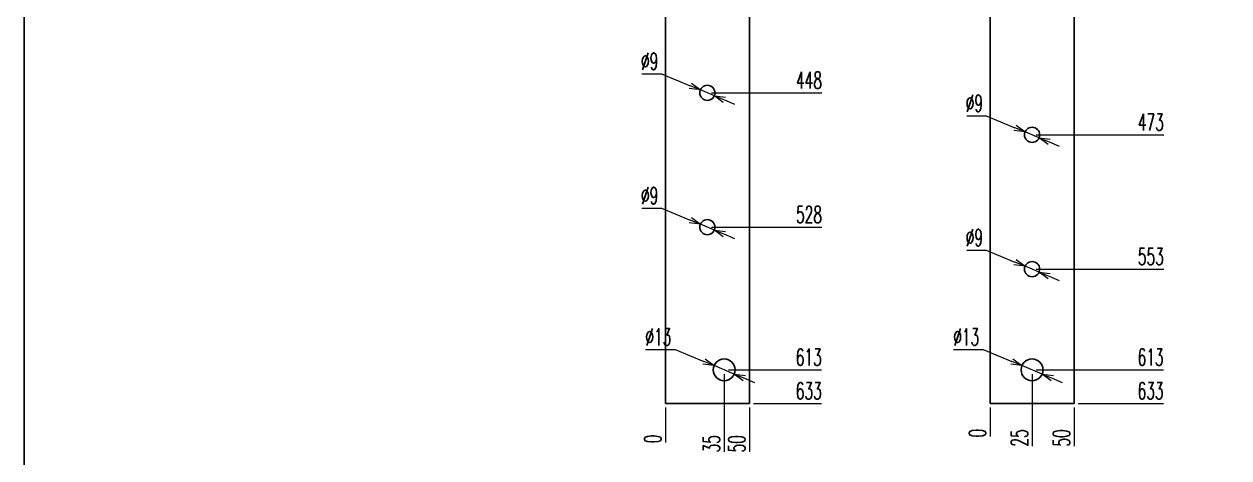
# Model space of a CAD drawing. Header units: millimetres. Extents: x 173893 to 258446, y -176540 to -123824.
# Drawn here: x 186030 to 186747, y -145991 to -145733 of the extents above; entities that cross this region are included whole.
import ezdxf

# ---------------------------------------------------------------- set-up
doc = ezdxf.new("R2010")
doc.units = ezdxf.units.MM
doc.header["$LTSCALE"] = 3
doc.layers.add('@.DM. NÉT CHÍNH', color=7, linetype='Continuous')
doc.styles.add('Ann_w01', font='romans.shx', dxfattribs={"width": 0.6, "bigfont": 'chineset.shx'})
doc.dimstyles.new('Dim 01_SC05', dxfattribs={"dimscale": 5, "dimtxt": 2, "dimasz": 1.3, "dimexe": 0.5, "dimexo": 0.5, "dimgap": 0.5, "dimtad": 1, "dimtoh": 1, "dimdec": 1, "dimzin": 12, "dimdsep": 46, "dimtxsty": 'Ann_w01', "dimblk": 'OPEN30', "dimcen": 1.5, "dimclrd": 6, "dimclre": 6, "dimclrt": 3, "dimadec": 1, "dimazin": 3, "dimtm": 1e-09, "dimtfac": 1, "dimtdec": 1, "dimtmove": 0, "dimatfit": 3, "dimldrblk": 'OPEN30', "dimfxl": 1, "dimtolj": 1, "dimlwd": 20, "dimlwe": 20, "dimarcsym": 0})

# ---------------------------------------------------------------- blocks, each defined once
blk = doc.blocks.new('*D4302')
at = {"layer": '@.DM. NÉT CHÍNH', "color": 6, "linetype": 'Continuous', "lineweight": 20, "transparency": 16777216}
blk.add_line((186463.95, -145958.64), (186504.37, -145958.64), dxfattribs=at)
at = {"layer": 'Defpoints', "color": 0, "linetype": 'Continuous', "transparency": 16777216}
for p in [(186436.45, -145325.66), (186461.45, -145958.64), (186486.73, -145958.64)]:
    blk.add_point(p, dxfattribs=at)
at = {"layer": '@.DM. NÉT CHÍNH', "color": 3, "linetype": 'Continuous', "transparency": 16777216, "insert": (186496.8, -145951.14), "char_height": 10, "attachment_point": 5, "style": 'Ann_w01'}
blk.add_mtext('\\A1;633', dxfattribs=at)
blk = doc.blocks.new('_Open30')
at = {"color": 0, "linetype": 'ByBlock', "lineweight": -2}
for p, q in [((-1, 0.27), (0, 0)), ((0, 0), (-1, -0.27)), ((0, 0), (-1, 0))]:
    blk.add_line(p, q, dxfattribs=at)
blk = doc.blocks.new('*D4303')
at = {"layer": '@.DM. NÉT CHÍNH', "color": 6, "linetype": 'Continuous', "lineweight": 20, "transparency": 16777216}
blk.add_line((186448.96, -145938.64), (186504.37, -145938.64), dxfattribs=at)
at = {"layer": 'Defpoints', "color": 0, "linetype": 'Continuous', "transparency": 16777216}
for p in [(186436.45, -145325.66), (186446.46, -145938.64), (186486.73, -145938.64)]:
    blk.add_point(p, dxfattribs=at)
at = {"layer": '@.DM. NÉT CHÍNH', "color": 3, "linetype": 'Continuous', "transparency": 16777216, "insert": (186496.8, -145931.14), "char_height": 10, "attachment_point": 5, "style": 'Ann_w01'}
blk.add_mtext('\\A1;613', dxfattribs=at)
blk = doc.blocks.new('*D4304')
at = {"layer": '@.DM. NÉT CHÍNH', "color": 6, "linetype": 'Continuous', "lineweight": 20, "transparency": 16777216}
blk.add_line((186438.95, -145853.68), (186504.65, -145853.68), dxfattribs=at)
at = {"layer": 'Defpoints', "color": 0, "linetype": 'Continuous', "transparency": 16777216}
for p in [(186436.45, -145325.66), (186436.45, -145853.68), (186486.73, -145853.68)]:
    blk.add_point(p, dxfattribs=at)
at = {"layer": '@.DM. NÉT CHÍNH', "color": 3, "linetype": 'Continuous', "transparency": 16777216, "insert": (186496.94, -145846.18), "char_height": 10, "attachment_point": 5, "style": 'Ann_w01'}
blk.add_mtext('\\A1;528', dxfattribs=at)
blk = doc.blocks.new('*D4305')
at = {"layer": '@.DM. NÉT CHÍNH', "color": 6, "linetype": 'Continuous', "lineweight": 20, "transparency": 16777216}
blk.add_line((186438.95, -145773.68), (186504.65, -145773.68), dxfattribs=at)
at = {"layer": 'Defpoints', "color": 0, "linetype": 'Continuous', "transparency": 16777216}
for p in [(186436.45, -145325.66), (186436.45, -145773.68), (186486.73, -145773.68)]:
    blk.add_point(p, dxfattribs=at)
at = {"layer": '@.DM. NÉT CHÍNH', "color": 3, "linetype": 'Continuous', "transparency": 16777216, "insert": (186496.94, -145766.18), "char_height": 10, "attachment_point": 5, "style": 'Ann_w01'}
blk.add_mtext('\\A1;448', dxfattribs=at)
blk = doc.blocks.new('*D4312')
at = {"layer": '@.DM. NÉT CHÍNH', "color": 6, "linetype": 'Continuous', "lineweight": 20, "transparency": 16777216}
blk.add_line((186657.18, -145958.64), (186707.8, -145958.64), dxfattribs=at)
at = {"layer": 'Defpoints', "color": 0, "linetype": 'Continuous', "transparency": 16777216}
for p in [(186629.68, -145325.66), (186654.68, -145958.64), (186690.15, -145958.64)]:
    blk.add_point(p, dxfattribs=at)
at = {"layer": '@.DM. NÉT CHÍNH', "color": 3, "linetype": 'Continuous', "transparency": 16777216, "insert": (186700.22, -145951.14), "char_height": 10, "attachment_point": 5, "style": 'Ann_w01'}
blk.add_mtext('\\A1;633', dxfattribs=at)
blk = doc.blocks.new('*D4313')
at = {"layer": '@.DM. NÉT CHÍNH', "color": 6, "linetype": 'Continuous', "lineweight": 20, "transparency": 16777216}
blk.add_line((186632.17, -145938.64), (186707.8, -145938.64), dxfattribs=at)
at = {"layer": 'Defpoints', "color": 0, "linetype": 'Continuous', "transparency": 16777216}
for p in [(186629.68, -145325.66), (186629.67, -145938.64), (186690.15, -145938.64)]:
    blk.add_point(p, dxfattribs=at)
at = {"layer": '@.DM. NÉT CHÍNH', "color": 3, "linetype": 'Continuous', "transparency": 16777216, "insert": (186700.22, -145931.14), "char_height": 10, "attachment_point": 5, "style": 'Ann_w01'}
blk.add_mtext('\\A1;613', dxfattribs=at)
blk = doc.blocks.new('*D4314')
at = {"layer": '@.DM. NÉT CHÍNH', "color": 6, "linetype": 'Continuous', "lineweight": 20, "transparency": 16777216}
blk.add_line((186632.18, -145878.68), (186708.08, -145878.68), dxfattribs=at)
at = {"layer": 'Defpoints', "color": 0, "linetype": 'Continuous', "transparency": 16777216}
for p in [(186629.68, -145325.66), (186629.68, -145878.68), (186690.15, -145878.68)]:
    blk.add_point(p, dxfattribs=at)
at = {"layer": '@.DM. NÉT CHÍNH', "color": 3, "linetype": 'Continuous', "transparency": 16777216, "insert": (186700.37, -145871.18), "char_height": 10, "attachment_point": 5, "style": 'Ann_w01'}
blk.add_mtext('\\A1;553', dxfattribs=at)
blk = doc.blocks.new('*D4315')
at = {"layer": '@.DM. NÉT CHÍNH', "color": 6, "linetype": 'Continuous', "lineweight": 20, "transparency": 16777216}
blk.add_line((186632.18, -145798.68), (186708.08, -145798.68), dxfattribs=at)
at = {"layer": 'Defpoints', "color": 0, "linetype": 'Continuous', "transparency": 16777216}
for p in [(186629.68, -145325.66), (186629.68, -145798.68), (186690.15, -145798.68)]:
    blk.add_point(p, dxfattribs=at)
at = {"layer": '@.DM. NÉT CHÍNH', "color": 3, "linetype": 'Continuous', "transparency": 16777216, "insert": (186700.37, -145791.18), "char_height": 10, "attachment_point": 5, "style": 'Ann_w01'}
blk.add_mtext('\\A1;473', dxfattribs=at)
blk = doc.blocks.new('*D4341')
at = {"layer": '@.DM. NÉT CHÍNH', "color": 6, "linetype": 'Continuous', "lineweight": 20, "transparency": 16777216}
for p, q in [((186397.54, -145762.41), (186409.18, -145762.41)), ((186409.18, -145762.41), (186426.28, -145769.48)), ((186440.6, -145775.4), (186432.29, -145771.96)), ((186446.61, -145777.88), (186452.62, -145780.36))]:
    blk.add_line(p, q, dxfattribs=at)
at = {"layer": 'Defpoints', "color": 0, "linetype": 'Continuous', "transparency": 16777216}
for p in [(186432.29, -145771.96), (186440.6, -145775.4)]:
    blk.add_point(p, dxfattribs=at)
at = {"layer": '@.DM. NÉT CHÍNH', "color": 6, "linetype": 'Continuous', "lineweight": 20, "transparency": 16777216, "xscale": 6.5, "yscale": 6.5, "zscale": 6.5}
for p, rotation in [((186432.29, -145771.96), 337.5444999729434), ((186440.6, -145775.4), 157.5444999729434)]:
    blk.add_blockref('_Open30', p, dxfattribs=dict(at, rotation=rotation))
at = {"layer": '@.DM. NÉT CHÍNH', "color": 3, "linetype": 'Continuous', "transparency": 16777216, "insert": (186402.11, -145754.91), "char_height": 10, "attachment_point": 5, "style": 'Ann_w01'}
blk.add_mtext('\\A1;∅9', dxfattribs=at)
blk = doc.blocks.new('*D4342')
at = {"layer": '@.DM. NÉT CHÍNH', "color": 6, "linetype": 'Continuous', "lineweight": 20, "transparency": 16777216}
for p, q in [((186590.78, -145787.41), (186602.42, -145787.41)), ((186602.42, -145787.41), (186619.52, -145794.48)), ((186633.84, -145800.4), (186625.52, -145796.96)), ((186639.85, -145802.88), (186645.86, -145805.36))]:
    blk.add_line(p, q, dxfattribs=at)
at = {"layer": 'Defpoints', "color": 0, "linetype": 'Continuous', "transparency": 16777216}
for p in [(186625.52, -145796.96), (186633.84, -145800.4)]:
    blk.add_point(p, dxfattribs=at)
at = {"layer": '@.DM. NÉT CHÍNH', "color": 6, "linetype": 'Continuous', "lineweight": 20, "transparency": 16777216, "xscale": 6.5, "yscale": 6.5, "zscale": 6.5}
for p, rotation in [((186625.52, -145796.96), 337.5444999733384), ((186633.84, -145800.4), 157.5444999733384)]:
    blk.add_blockref('_Open30', p, dxfattribs=dict(at, rotation=rotation))
at = {"layer": '@.DM. NÉT CHÍNH', "color": 3, "linetype": 'Continuous', "transparency": 16777216, "insert": (186595.35, -145779.91), "char_height": 10, "attachment_point": 5, "style": 'Ann_w01'}
blk.add_mtext('\\A1;∅9', dxfattribs=at)
blk = doc.blocks.new('*D4344')
at = {"layer": '@.DM. NÉT CHÍNH', "color": 6, "linetype": 'Continuous', "lineweight": 20, "transparency": 16777216}
for p, q in [((186397.54, -145842.41), (186409.18, -145842.41)), ((186409.18, -145842.41), (186426.28, -145849.48)), ((186440.6, -145855.4), (186432.29, -145851.96)), ((186446.61, -145857.88), (186452.62, -145860.36))]:
    blk.add_line(p, q, dxfattribs=at)
at = {"layer": 'Defpoints', "color": 0, "linetype": 'Continuous', "transparency": 16777216}
for p in [(186432.29, -145851.96), (186440.6, -145855.4)]:
    blk.add_point(p, dxfattribs=at)
at = {"layer": '@.DM. NÉT CHÍNH', "color": 6, "linetype": 'Continuous', "lineweight": 20, "transparency": 16777216, "xscale": 6.5, "yscale": 6.5, "zscale": 6.5}
for p, rotation in [((186432.29, -145851.96), 337.5444999731968), ((186440.6, -145855.4), 157.5444999731968)]:
    blk.add_blockref('_Open30', p, dxfattribs=dict(at, rotation=rotation))
at = {"layer": '@.DM. NÉT CHÍNH', "color": 3, "linetype": 'Continuous', "transparency": 16777216, "insert": (186402.11, -145834.91), "char_height": 10, "attachment_point": 5, "style": 'Ann_w01'}
blk.add_mtext('\\A1;∅9', dxfattribs=at)
blk = doc.blocks.new('*D4345')
at = {"layer": '@.DM. NÉT CHÍNH', "color": 6, "linetype": 'Continuous', "lineweight": 20, "transparency": 16777216}
for p, q in [((186590.78, -145867.41), (186602.42, -145867.41)), ((186602.42, -145867.41), (186619.52, -145874.48)), ((186633.84, -145880.4), (186625.52, -145876.96)), ((186639.85, -145882.88), (186645.86, -145885.36))]:
    blk.add_line(p, q, dxfattribs=at)
at = {"layer": 'Defpoints', "color": 0, "linetype": 'Continuous', "transparency": 16777216}
for p in [(186625.52, -145876.96), (186633.84, -145880.4)]:
    blk.add_point(p, dxfattribs=at)
at = {"layer": '@.DM. NÉT CHÍNH', "color": 6, "linetype": 'Continuous', "lineweight": 20, "transparency": 16777216, "xscale": 6.5, "yscale": 6.5, "zscale": 6.5}
for p, rotation in [((186625.52, -145876.96), 337.5444999738818), ((186633.84, -145880.4), 157.5444999738818)]:
    blk.add_blockref('_Open30', p, dxfattribs=dict(at, rotation=rotation))
at = {"layer": '@.DM. NÉT CHÍNH', "color": 3, "linetype": 'Continuous', "transparency": 16777216, "insert": (186595.35, -145859.91), "char_height": 10, "attachment_point": 5, "style": 'Ann_w01'}
blk.add_mtext('\\A1;∅9', dxfattribs=at)
blk = doc.blocks.new('*D4348')
at = {"layer": '@.DM. NÉT CHÍNH', "color": 6, "linetype": 'Continuous', "lineweight": 20, "transparency": 16777216}
for p, q in [((186399.7, -145926.6), (186417.34, -145926.6)), ((186417.34, -145926.6), (186434.44, -145933.67)), ((186452.46, -145941.12), (186440.45, -145936.15)), ((186458.47, -145943.6), (186464.48, -145946.09))]:
    blk.add_line(p, q, dxfattribs=at)
at = {"layer": 'Defpoints', "color": 0, "linetype": 'Continuous', "transparency": 16777216}
for p in [(186440.45, -145936.15), (186452.46, -145941.12)]:
    blk.add_point(p, dxfattribs=at)
at = {"layer": '@.DM. NÉT CHÍNH', "color": 6, "linetype": 'Continuous', "lineweight": 20, "transparency": 16777216, "xscale": 6.5, "yscale": 6.5, "zscale": 6.5}
for p, rotation in [((186440.45, -145936.15), 337.5444999742121), ((186452.46, -145941.12), 157.5444999742121)]:
    blk.add_blockref('_Open30', p, dxfattribs=dict(at, rotation=rotation))
at = {"layer": '@.DM. NÉT CHÍNH', "color": 3, "linetype": 'Continuous', "transparency": 16777216, "insert": (186407.27, -145919.1), "char_height": 10, "attachment_point": 5, "style": 'Ann_w01'}
blk.add_mtext('\\A1;∅13', dxfattribs=at)
blk = doc.blocks.new('*D4349')
at = {"layer": '@.DM. NÉT CHÍNH', "color": 6, "linetype": 'Continuous', "lineweight": 20, "transparency": 16777216}
for p, q in [((186582.92, -145926.6), (186600.56, -145926.6)), ((186600.56, -145926.6), (186617.66, -145933.67)), ((186635.68, -145941.12), (186623.67, -145936.15)), ((186641.69, -145943.6), (186647.69, -145946.09))]:
    blk.add_line(p, q, dxfattribs=at)
at = {"layer": 'Defpoints', "color": 0, "linetype": 'Continuous', "transparency": 16777216}
for p in [(186623.67, -145936.15), (186635.68, -145941.12)]:
    blk.add_point(p, dxfattribs=at)
at = {"layer": '@.DM. NÉT CHÍNH', "color": 6, "linetype": 'Continuous', "lineweight": 20, "transparency": 16777216, "xscale": 6.5, "yscale": 6.5, "zscale": 6.5}
for p, rotation in [((186623.67, -145936.15), 337.544499973444), ((186635.68, -145941.12), 157.5444999734439)]:
    blk.add_blockref('_Open30', p, dxfattribs=dict(at, rotation=rotation))
at = {"layer": '@.DM. NÉT CHÍNH', "color": 3, "linetype": 'Continuous', "transparency": 16777216, "insert": (186590.49, -145919.1), "char_height": 10, "attachment_point": 5, "style": 'Ann_w01'}
blk.add_mtext('\\A1;∅13', dxfattribs=at)
blk = doc.blocks.new('*D4356')
at = {"layer": '@.DM. NÉT CHÍNH', "color": 6, "linetype": 'Continuous', "lineweight": 20, "transparency": 16777216}
blk.add_line((186411.45, -145961.14), (186411.45, -145981.81), dxfattribs=at)
at = {"layer": 'Defpoints', "color": 0, "linetype": 'Continuous', "transparency": 16777216}
for p in [(186411.45, -145958.64), (186411.45, -145958.64), (186411.45, -145975.31)]:
    blk.add_point(p, dxfattribs=at)
at = {"layer": '@.DM. NÉT CHÍNH', "color": 3, "linetype": 'Continuous', "transparency": 16777216, "insert": (186403.95, -145979.81), "char_height": 10, "attachment_point": 5, "rotation": 90, "style": 'Ann_w01'}
blk.add_mtext('\\A1;0', dxfattribs=at)
blk = doc.blocks.new('*D4357')
at = {"layer": '@.DM. NÉT CHÍNH', "color": 6, "linetype": 'Continuous', "lineweight": 20, "transparency": 16777216}
blk.add_line((186446.46, -145941.14), (186446.46, -145987.52), dxfattribs=at)
at = {"layer": 'Defpoints', "color": 0, "linetype": 'Continuous', "transparency": 16777216}
for p in [(186446.46, -145938.64), (186411.45, -145958.64), (186446.46, -145975.31)]:
    blk.add_point(p, dxfattribs=at)
at = {"layer": '@.DM. NÉT CHÍNH', "color": 3, "linetype": 'Continuous', "transparency": 16777216, "insert": (186438.96, -145982.67), "char_height": 10, "attachment_point": 5, "rotation": 90, "style": 'Ann_w01'}
blk.add_mtext('\\A1;35', dxfattribs=at)
blk = doc.blocks.new('*D4358')
at = {"layer": '@.DM. NÉT CHÍNH', "color": 6, "linetype": 'Continuous', "lineweight": 20, "transparency": 16777216}
blk.add_line((186461.45, -145961.14), (186461.45, -145987.52), dxfattribs=at)
at = {"layer": 'Defpoints', "color": 0, "linetype": 'Continuous', "transparency": 16777216}
for p in [(186411.45, -145958.64), (186461.45, -145958.64), (186461.45, -145975.31)]:
    blk.add_point(p, dxfattribs=at)
at = {"layer": '@.DM. NÉT CHÍNH', "color": 3, "linetype": 'Continuous', "transparency": 16777216, "insert": (186453.95, -145982.67), "char_height": 10, "attachment_point": 5, "rotation": 90, "style": 'Ann_w01'}
blk.add_mtext('\\A1;50', dxfattribs=at)
blk = doc.blocks.new('*D4359')
at = {"layer": '@.DM. NÉT CHÍNH', "color": 6, "linetype": 'Continuous', "lineweight": 20, "transparency": 16777216}
blk.add_line((186604.68, -145961.14), (186604.68, -145978.36), dxfattribs=at)
at = {"layer": 'Defpoints', "color": 0, "linetype": 'Continuous', "transparency": 16777216}
for p in [(186604.68, -145958.64), (186604.68, -145958.64), (186604.68, -145971.86)]:
    blk.add_point(p, dxfattribs=at)
at = {"layer": '@.DM. NÉT CHÍNH', "color": 3, "linetype": 'Continuous', "transparency": 16777216, "insert": (186597.18, -145976.36), "char_height": 10, "attachment_point": 5, "rotation": 90, "style": 'Ann_w01'}
blk.add_mtext('\\A1;0', dxfattribs=at)
blk = doc.blocks.new('*D4360')
at = {"layer": '@.DM. NÉT CHÍNH', "color": 6, "linetype": 'Continuous', "lineweight": 20, "transparency": 16777216}
blk.add_line((186629.67, -145941.14), (186629.67, -145984.07), dxfattribs=at)
at = {"layer": 'Defpoints', "color": 0, "linetype": 'Continuous', "transparency": 16777216}
for p in [(186629.67, -145938.64), (186604.68, -145958.64), (186629.67, -145971.86)]:
    blk.add_point(p, dxfattribs=at)
at = {"layer": '@.DM. NÉT CHÍNH', "color": 3, "linetype": 'Continuous', "transparency": 16777216, "insert": (186622.17, -145979.22), "char_height": 10, "attachment_point": 5, "rotation": 90, "style": 'Ann_w01'}
blk.add_mtext('\\A1;25', dxfattribs=at)
blk = doc.blocks.new('*D4361')
at = {"layer": '@.DM. NÉT CHÍNH', "color": 6, "linetype": 'Continuous', "lineweight": 20, "transparency": 16777216}
blk.add_line((186654.68, -145961.14), (186654.68, -145984.07), dxfattribs=at)
at = {"layer": 'Defpoints', "color": 0, "linetype": 'Continuous', "transparency": 16777216}
for p in [(186604.68, -145958.64), (186654.68, -145958.64), (186654.68, -145971.86)]:
    blk.add_point(p, dxfattribs=at)
at = {"layer": '@.DM. NÉT CHÍNH', "color": 3, "linetype": 'Continuous', "transparency": 16777216, "insert": (186647.18, -145979.22), "char_height": 10, "attachment_point": 5, "rotation": 90, "style": 'Ann_w01'}
blk.add_mtext('\\A1;50', dxfattribs=at)

msp = doc.modelspace()

# ---------------------------------------------------------------- linework, layer by layer
at = {"color": 2}
msp.add_circle((186629.67, -145938.64), 6.5, dxfattribs=at)
at = {"layer": '@.DM. NÉT CHÍNH', "linetype": 'Continuous'}
msp.add_lwpolyline([(190921.35, -149586.51), (186029.84, -149586.51), (186029.84, -144236.64), (190921.35, -144236.64)], close=True, dxfattribs=at)
at = {"layer": '@.DM. NÉT CHÍNH', "color": 1, "linetype": 'Continuous'}
msp.add_lwpolyline([(186411.45, -145958.64), (186461.45, -145958.64), (186461.45, -145325.66), (186411.45, -145325.66)], close=True, dxfattribs=at)
at = {"layer": '@.DM. NÉT CHÍNH', "color": 2, "linetype": 'Continuous'}
msp.add_lwpolyline([(186604.68, -145958.64), (186654.68, -145958.64), (186654.68, -145325.66), (186604.68, -145325.66)], close=True, dxfattribs=at)
at = {"layer": '@.DM. NÉT CHÍNH', "color": 1, "linetype": 'Continuous'}
for centre, radius in [((186436.45, -145773.68), 4.5), ((186436.45, -145853.68), 4.5), ((186446.46, -145938.64), 6.5)]:
    msp.add_circle(centre, radius, dxfattribs=at)
at = {"layer": '@.DM. NÉT CHÍNH', "color": 2, "linetype": 'Continuous'}
for centre in [(186629.68, -145798.68), (186629.68, -145878.68)]:
    msp.add_circle(centre, 4.5, dxfattribs=at)

# ---------------------------------------------------------------- dimensions: what is measured, and where the dimension line sits
at = {"layer": '@.DM. NÉT CHÍNH', "linetype": 'Continuous'}
for feature_location, offset, dtype, origin, picture, middle in [((186461.45, -145958.64), (25.28, 0), 0, (186436.45, -145325.66), '*D4302', (186496.8, -145951.14)), ((186446.46, -145938.64), (40.27, 0), 0, (186436.45, -145325.66), '*D4303', (186496.8, -145931.14)), ((186436.45, -145853.68), (50.28, 0), 0, (186436.45, -145325.66), '*D4304', (186496.94, -145846.18)), ((186436.45, -145773.68), (50.28, 0), 0, (186436.45, -145325.66), '*D4305', (186496.94, -145766.18)), ((186629.67, -145938.64), (60.48, 0), 0, (186629.68, -145325.66), '*D4313', (186700.22, -145931.14)), ((186654.68, -145958.64), (35.47, 0), 0, (186629.68, -145325.66), '*D4312', (186700.22, -145951.14)), ((186629.68, -145878.68), (60.47, 0), 0, (186629.68, -145325.66), '*D4314', (186700.37, -145871.18)), ((186629.68, -145798.68), (60.47, 0), 0, (186629.68, -145325.66), '*D4315', (186700.37, -145791.18)), ((186446.46, -145938.64), (0, -36.67), 1, (186411.45, -145958.64), '*D4357', (186438.96, -145982.67)), ((186629.67, -145938.64), (0, -33.22), 1, (186604.68, -145958.64), '*D4360', (186622.17, -145979.22)), ((186411.44552622, -145958.63691181), (0, -16.67224326), 1, (186411.44552622, -145958.63691181), '*D4356', (186403.94552622, -145979.80915507)), ((186461.45, -145958.64), (0, -16.67), 1, (186411.45, -145958.64), '*D4358', (186453.95, -145982.67)), ((186604.68259319, -145958.63691181), (0, -13.22146005), 1, (186604.68259319, -145958.63691181), '*D4359', (186597.18259319, -145976.35837186)), ((186654.68, -145958.64), (0, -13.22), 1, (186604.68, -145958.64), '*D4361', (186647.18, -145979.22))]:
    dim = msp.add_ordinate_dim(feature_location=feature_location, offset=offset, dtype=dtype, origin=origin, dimstyle='Dim 01_SC05', dxfattribs=at)
    dim.commit()
    dim.dimension.update_dxf_attribs({"geometry": picture, "text_midpoint": middle})
for p1, p2, picture, middle in [((186440.6, -145775.4), (186432.29, -145771.96), '*D4341', (186402.11, -145762.41)), ((186633.84, -145800.4), (186625.52, -145796.96), '*D4342', (186595.35, -145787.41)), ((186440.6, -145855.4), (186432.29, -145851.96), '*D4344', (186402.11, -145842.41)), ((186633.84, -145880.4), (186625.52, -145876.96), '*D4345', (186595.35, -145867.41)), ((186452.46, -145941.12), (186440.45, -145936.15), '*D4348', (186407.27, -145926.6)), ((186635.68, -145941.12), (186623.67, -145936.15), '*D4349', (186590.49, -145926.6))]:
    dim = msp.add_diameter_dim_2p(p1=p1, p2=p2, dimstyle='Dim 01_SC05', dxfattribs=at)
    dim.commit()
    dim.dimension.update_dxf_attribs({"geometry": picture, "text_midpoint": middle, "dimtype": 163})

doc.saveas('drawing.dxf')
